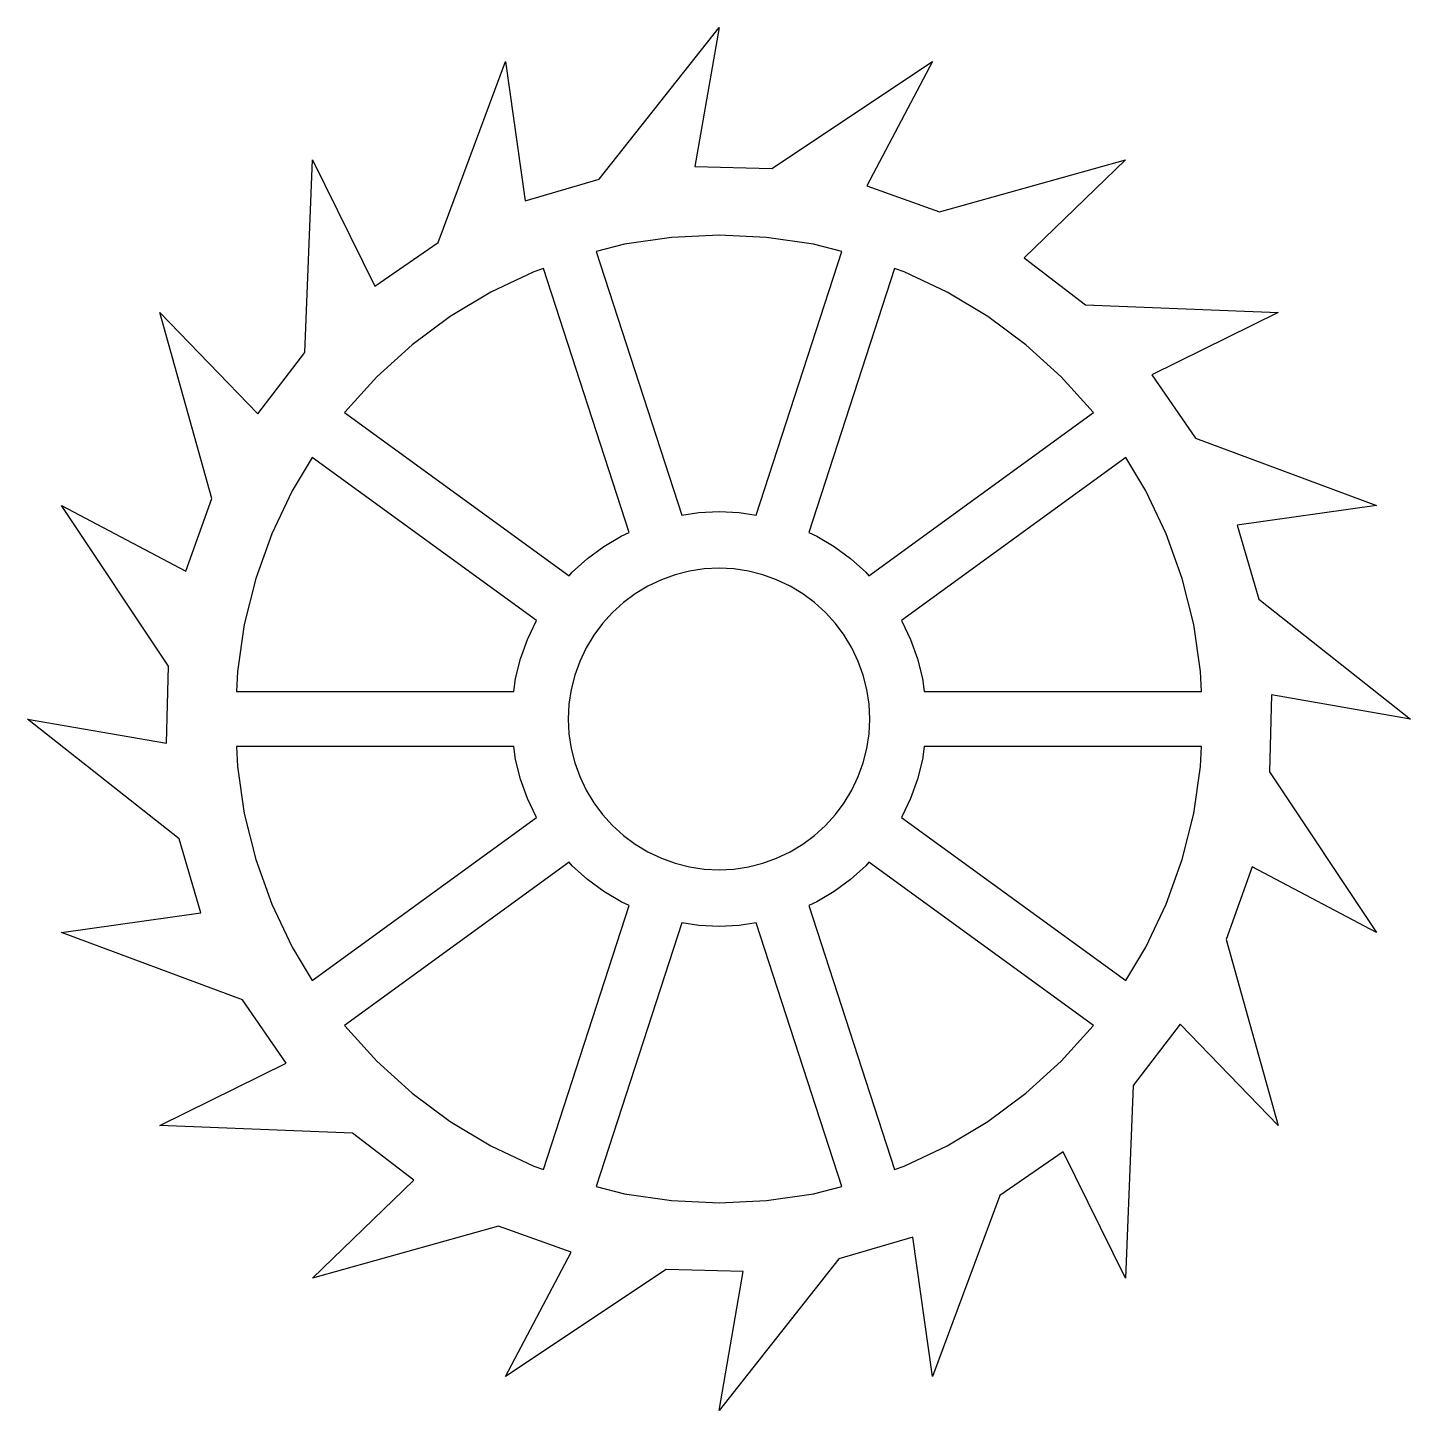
# Model space of a CAD drawing. Header units: millimetres. Extents: x -50 to 50, y -50 to 50.
import ezdxf

# ---------------------------------------------------------------- set-up
doc = ezdxf.new("R2010")
doc.units = ezdxf.units.MM

msp = doc.modelspace()

# ---------------------------------------------------------------- linework, layer by layer
at = {"color": 0}
for points in [[(39.82, -3.83), (47.55, -15.45), (38.55, -10.69), (36.68, -15.95), (40.45, -29.39), (33.36, -22.08), (29.96, -26.5), (29.39, -40.45), (24.9, -31.3), (20.3, -34.47), (15.45, -47.55), (14.01, -37.47), (8.66, -39.05), (0, -50), (1.74, -39.96), (-3.83, -39.82), (-15.45, -47.55), (-10.69, -38.55), (-15.95, -36.68), (-29.39, -40.45), (-22.08, -33.36), (-26.5, -29.96), (-40.45, -29.39), (-31.3, -24.9), (-34.47, -20.3), (-47.55, -15.45), (-37.47, -14.01), (-39.05, -8.66), (-50, 0), (-39.96, -1.74), (-39.82, 3.83), (-47.55, 15.45), (-38.55, 10.69), (-36.68, 15.95), (-40.45, 29.39), (-33.36, 22.08), (-29.96, 26.5), (-29.39, 40.45), (-24.9, 31.3), (-20.3, 34.47), (-15.45, 47.55), (-14.01, 37.47), (-8.66, 39.05), (0, 50), (-1.74, 39.96), (3.83, 39.82), (15.45, 47.55), (10.69, 38.55), (15.95, 36.68), (29.39, 40.45), (22.08, 33.36), (26.5, 29.96), (40.45, 29.39), (31.3, 24.9), (34.47, 20.3), (47.55, 15.45), (37.47, 14.01), (39.05, 8.66), (50, 0), (39.96, 1.74), (39.82, -3.83)], [(0, 35), (-3.43, 34.83), (-6.83, 34.33), (-8.88, 33.81), (-2.69, 14.75), (-1.47, 14.93), (0, 15), (1.47, 14.93), (2.69, 14.75), (8.88, 33.81), (6.83, 34.33), (3.43, 34.83), (0, 35)], [(-7.07, 13.23), (-6.49, 13.5), (-12.69, 32.59), (-13.39, 32.34), (-16.5, 30.87), (-19.44, 29.1), (-22.2, 27.06), (-24.75, 24.75), (-27.06, 22.2), (-27.09, 22.16), (-10.84, 10.35), (-10.61, 10.61), (-9.52, 11.6), (-8.33, 12.47), (-7.07, 13.23)], [(19.44, 29.1), (16.5, 30.87), (13.39, 32.34), (12.69, 32.59), (6.49, 13.5), (7.07, 13.23), (8.33, 12.47), (9.52, 11.6), (10.61, 10.61), (10.84, 10.35), (27.09, 22.16), (27.06, 22.2), (24.75, 24.75), (22.2, 27.06), (19.44, 29.1)], [(-13.86, 5.74), (-13.23, 7.07), (-13.2, 7.12), (-29.42, 18.91), (-30.87, 16.5), (-32.34, 13.39), (-33.49, 10.16), (-34.33, 6.83), (-34.83, 3.43), (-34.9, 2), (-14.85, 2), (-14.71, 2.93), (-14.35, 4.35), (-13.86, 5.74)], [(34.33, 6.83), (33.49, 10.16), (32.34, 13.39), (30.87, 16.5), (29.42, 18.91), (13.2, 7.12), (13.23, 7.07), (13.86, 5.74), (14.35, 4.35), (14.71, 2.93), (14.85, 2), (34.9, 2), (34.83, 3.43), (34.33, 6.83)], [(10.43, -3.16), (10.69, -2.13), (10.85, -1.07), (10.9, 0), (10.85, 1.07), (10.69, 2.13), (10.43, 3.16), (10.07, 4.17), (9.61, 5.14), (9.06, 6.06), (8.43, 6.91), (7.71, 7.71), (6.91, 8.43), (6.06, 9.06), (5.14, 9.61), (4.17, 10.07), (3.16, 10.43), (2.13, 10.69), (1.07, 10.85), (0, 10.9), (-1.07, 10.85), (-2.13, 10.69), (-3.16, 10.43), (-4.17, 10.07), (-5.14, 9.61), (-6.06, 9.06), (-6.91, 8.43), (-7.71, 7.71), (-8.43, 6.91), (-9.06, 6.06), (-9.61, 5.14), (-10.07, 4.17), (-10.43, 3.16), (-10.69, 2.13), (-10.85, 1.07), (-10.9, 0), (-10.85, -1.07), (-10.69, -2.13), (-10.43, -3.16), (-10.07, -4.17), (-9.61, -5.14), (-9.06, -6.06), (-8.43, -6.91), (-7.71, -7.71), (-6.91, -8.43), (-6.06, -9.06), (-5.14, -9.61), (-4.17, -10.07), (-3.16, -10.43), (-2.13, -10.69), (-1.07, -10.85), (0, -10.9), (1.07, -10.85), (2.13, -10.69), (3.16, -10.43), (4.17, -10.07), (5.14, -9.61), (6.06, -9.06), (6.91, -8.43), (7.71, -7.71), (8.43, -6.91), (9.06, -6.06), (9.61, -5.14), (10.07, -4.17), (10.43, -3.16)], [(-14.85, -2), (-34.9, -2), (-34.83, -3.43), (-34.33, -6.83), (-33.49, -10.16), (-32.34, -13.39), (-30.87, -16.5), (-29.42, -18.91), (-13.2, -7.12), (-13.23, -7.07), (-13.86, -5.74), (-14.35, -4.35), (-14.71, -2.93), (-14.85, -2)], [(32.34, -13.39), (33.49, -10.16), (34.33, -6.83), (34.83, -3.43), (34.9, -2), (14.85, -2), (14.71, -2.93), (14.35, -4.35), (13.86, -5.74), (13.23, -7.07), (13.2, -7.12), (29.42, -18.91), (30.87, -16.5), (32.34, -13.39)], [(-27.06, -22.2), (-24.75, -24.75), (-22.2, -27.06), (-19.44, -29.1), (-16.5, -30.87), (-13.39, -32.34), (-12.69, -32.59), (-6.49, -13.5), (-7.07, -13.23), (-8.33, -12.47), (-9.52, -11.6), (-10.61, -10.61), (-10.84, -10.35), (-27.09, -22.16), (-27.06, -22.2)], [(6.49, -13.5), (12.69, -32.59), (13.39, -32.34), (16.5, -30.87), (19.44, -29.1), (22.2, -27.06), (24.75, -24.75), (27.06, -22.2), (27.09, -22.16), (10.84, -10.35), (10.61, -10.61), (9.52, -11.6), (8.33, -12.47), (7.07, -13.23), (6.49, -13.5)], [(-6.83, -34.33), (-3.43, -34.83), (0, -35), (3.43, -34.83), (6.83, -34.33), (8.88, -33.81), (2.69, -14.75), (1.47, -14.93), (0, -15), (-1.47, -14.93), (-2.69, -14.75), (-8.88, -33.81), (-6.83, -34.33)]]:
    msp.add_lwpolyline(points, dxfattribs=at)

doc.saveas('drawing.dxf')
